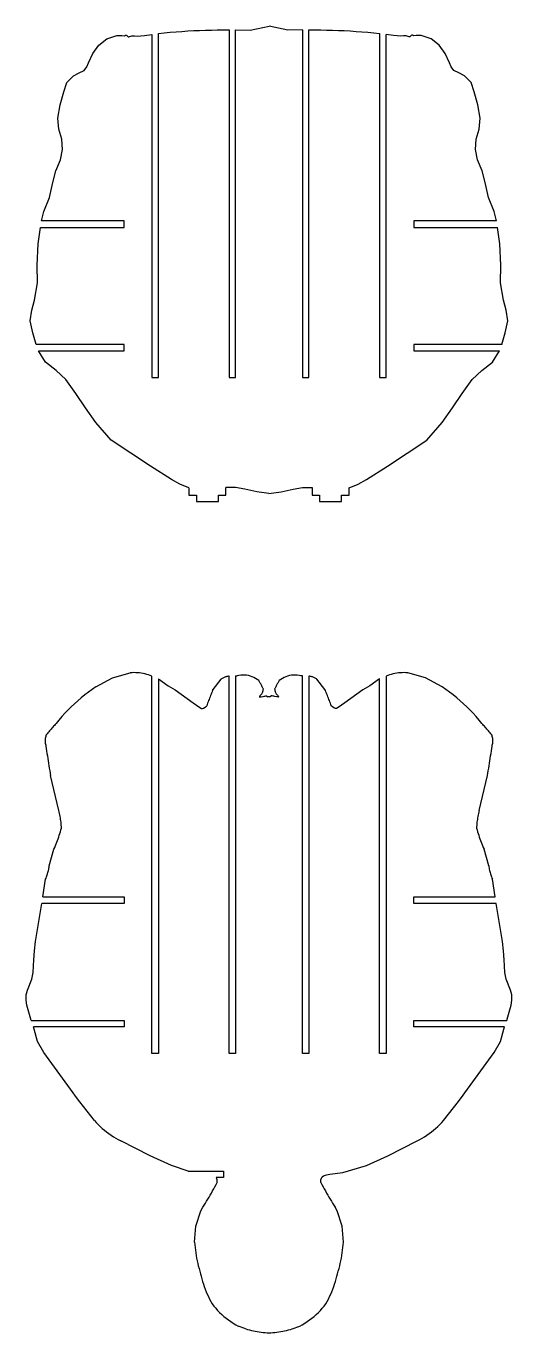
# Model space of a CAD drawing. Extents: x -170 to 170, y -270 to 270.
# Drawn here: x 60.4 to 88.7, y -84.2 to -8 of the extents above; entities that cross this region are included whole.
import ezdxf

# ---------------------------------------------------------------- set-up
doc = ezdxf.new("R2010")
doc.units = 0
doc.header["$MEASUREMENT"] = 0
doc.layers.get('0').update_dxf_attribs({"linetype": 'CONTINUOUS'})

msp = doc.modelspace()

# ---------------------------------------------------------------- linework, layer by layer
for p, q in [((68.451, -8.406), (68.794, -8.372)), ((68.794, -8.372), (69.137, -8.342)), ((69.137, -8.342), (69.48, -8.316)), ((69.48, -8.316), (69.824, -8.293)), ((69.824, -8.293), (70.168, -8.274)), ((70.168, -8.274), (70.512, -8.258)), ((70.512, -8.258), (70.856, -8.246)), ((70.856, -8.246), (71.2, -8.237)), ((71.2, -8.237), (71.545, -8.232)), ((71.545, -8.232), (71.889, -8.23)), ((71.889, -8.23), (72.233, -8.233)), ((72.233, -8.233), (72.233, -28.508)), ((72.608, -28.508), (72.608, -8.226)), ((72.608, -8.226), (73.462, -8.239)), ((73.462, -8.239), (74.567, -8.01)), ((75.671, -8.239), (74.567, -8.01)), ((76.525, -8.226), (75.671, -8.239)), ((76.525, -8.226), (76.525, -28.508)), ((76.9, -8.233), (77.244, -8.23)), ((76.9, -28.508), (76.9, -8.233)), ((77.244, -8.23), (77.588, -8.232)), ((77.588, -8.232), (77.933, -8.237)), ((77.933, -8.237), (78.277, -8.246)), ((78.277, -8.246), (78.621, -8.258)), ((78.621, -8.258), (78.965, -8.274)), ((78.965, -8.274), (79.309, -8.293)), ((79.309, -8.293), (79.653, -8.316)), ((79.653, -8.316), (79.996, -8.342)), ((79.996, -8.342), (80.339, -8.372)), ((80.339, -8.372), (80.682, -8.406)), ((64.272, -9.598), (64.625, -9.112)), ((64.625, -9.112), (65.106, -8.749)), ((65.106, -8.749), (65.676, -8.562)), ((65.676, -8.562), (65.975, -8.553)), ((65.975, -8.553), (66.123, -8.567)), ((66.123, -8.567), (66.195, -8.544)), ((66.195, -8.544), (66.233, -8.545)), ((66.233, -8.545), (66.265, -8.565)), ((66.265, -8.565), (66.316, -8.619)), ((66.316, -8.619), (66.334, -8.633)), ((66.334, -8.633), (66.356, -8.64)), ((66.356, -8.64), (66.383, -8.639)), ((66.383, -8.639), (66.566, -8.572)), ((66.566, -8.572), (66.718, -8.571)), ((66.718, -8.571), (66.868, -8.591)), ((66.868, -8.591), (67.299, -8.549)), ((67.299, -8.549), (67.733, -8.5)), ((67.733, -8.5), (67.733, -28.508)), ((68.108, -8.443), (68.451, -8.406)), ((68.108, -28.508), (68.108, -8.443)), ((80.682, -8.406), (81.025, -8.443)), ((81.025, -8.443), (81.025, -28.508)), ((81.4, -28.508), (81.4, -8.5)), ((81.834, -8.549), (81.4, -8.5)), ((82.266, -8.591), (81.834, -8.549)), ((82.415, -8.571), (82.266, -8.591)), ((82.567, -8.572), (82.415, -8.571)), ((82.75, -8.639), (82.567, -8.572)), ((82.777, -8.64), (82.75, -8.639)), ((82.799, -8.633), (82.777, -8.64)), ((82.818, -8.619), (82.799, -8.633)), ((82.868, -8.565), (82.818, -8.619)), ((82.9, -8.546), (82.868, -8.565)), ((82.938, -8.544), (82.9, -8.546)), ((83.01, -8.567), (82.938, -8.544)), ((83.158, -8.553), (83.01, -8.567)), ((83.457, -8.562), (83.158, -8.553)), ((84.027, -8.749), (83.457, -8.562)), ((84.508, -9.112), (84.027, -8.749)), ((84.861, -9.598), (84.508, -9.112)), ((64.023, -10.145), (64.272, -9.598)), ((85.11, -10.145), (84.861, -9.598)), ((63.486, -10.734), (63.771, -10.608)), ((63.771, -10.608), (63.92, -10.388)), ((63.92, -10.388), (64.023, -10.145)), ((85.213, -10.388), (85.11, -10.145)), ((85.362, -10.608), (85.213, -10.388)), ((85.647, -10.734), (85.362, -10.608)), ((62.578, -11.851), (62.771, -11.296)), ((62.771, -11.296), (63.151, -10.916)), ((63.151, -10.916), (63.486, -10.734)), ((85.982, -10.916), (85.647, -10.734)), ((86.362, -11.296), (85.982, -10.916)), ((86.556, -11.851), (86.362, -11.296)), ((62.371, -12.609), (62.578, -11.851)), ((86.762, -12.609), (86.556, -11.851)), ((62.23, -13.389), (62.371, -12.609)), ((86.903, -13.389), (86.762, -12.609)), ((62.302, -14.015), (62.23, -13.389)), ((86.831, -14.015), (86.903, -13.389)), ((62.474, -14.609), (62.302, -14.015)), ((86.659, -14.609), (86.831, -14.015)), ((62.385, -15.804), (62.502, -15.206)), ((62.502, -15.206), (62.474, -14.609)), ((86.631, -15.206), (86.659, -14.609)), ((86.748, -15.804), (86.631, -15.206)), ((62.12, -16.454), (62.385, -15.804)), ((87.013, -16.454), (86.748, -15.804)), ((61.949, -17.132), (62.12, -16.454)), ((87.184, -17.132), (87.013, -16.454)), ((61.746, -17.999), (61.949, -17.132)), ((87.387, -17.999), (87.184, -17.132)), ((61.409, -18.824), (61.746, -17.999)), ((87.724, -18.824), (87.387, -17.999)), ((61.355, -19.066), (61.409, -18.824)), ((87.778, -19.066), (87.724, -18.824)), ((61.096, -20.712), (61.224, -19.749)), ((61.224, -19.749), (66.113, -19.749)), ((61.292, -19.374), (61.355, -19.066)), ((66.113, -19.374), (61.292, -19.374)), ((66.113, -19.749), (66.113, -19.374)), ((87.841, -19.374), (83.02, -19.374)), ((83.02, -19.374), (83.02, -19.749)), ((83.02, -19.749), (87.909, -19.749)), ((87.841, -19.374), (87.778, -19.066)), ((88.037, -20.712), (87.909, -19.749)), ((61.024, -21.948), (61.096, -20.712)), ((88.109, -21.948), (88.037, -20.712)), ((61.04, -22.993), (61.024, -21.948)), ((88.093, -22.993), (88.109, -21.948)), ((60.882, -23.99), (61.04, -22.993)), ((88.251, -23.99), (88.093, -22.993)), ((60.709, -24.589), (60.882, -23.99)), ((88.424, -24.589), (88.251, -23.99)), ((60.619, -25.206), (60.709, -24.589)), ((88.514, -25.206), (88.424, -24.589)), ((60.784, -25.906), (60.619, -25.206)), ((60.97, -26.577), (60.784, -25.906)), ((88.163, -26.577), (88.349, -25.906)), ((88.349, -25.906), (88.514, -25.206)), ((66.113, -26.577), (60.97, -26.577)), ((66.113, -26.952), (66.113, -26.577)), ((88.163, -26.577), (83.02, -26.577)), ((83.02, -26.577), (83.02, -26.952)), ((61.514, -27.614), (61.102, -26.952)), ((61.102, -26.952), (66.113, -26.952)), ((83.02, -26.952), (88.031, -26.952)), ((87.619, -27.614), (88.031, -26.952)), ((62.131, -28.099), (61.514, -27.614)), ((62.712, -28.626), (62.131, -28.099)), ((86.421, -28.626), (87.002, -28.099)), ((87.002, -28.099), (87.619, -27.614)), ((63.28, -29.449), (62.712, -28.626)), ((67.733, -28.508), (68.108, -28.508)), ((72.233, -28.508), (72.608, -28.508)), ((76.525, -28.508), (76.9, -28.508)), ((81.025, -28.508), (81.4, -28.508)), ((85.853, -29.449), (86.421, -28.626)), ((63.85, -30.281), (63.28, -29.449)), ((85.283, -30.281), (85.853, -29.449)), ((64.464, -31.13), (63.85, -30.281)), ((84.669, -31.13), (85.283, -30.281)), ((65.345, -32.173), (64.464, -31.13)), ((83.788, -32.173), (84.669, -31.13)), ((66.489, -32.928), (65.345, -32.173)), ((82.644, -32.928), (83.788, -32.173)), ((67.654, -33.684), (66.489, -32.928)), ((81.479, -33.684), (82.644, -32.928)), ((68.867, -34.464), (67.654, -33.684)), ((80.266, -34.464), (81.479, -33.684)), ((69.363, -34.723), (68.867, -34.464)), ((69.881, -34.937), (69.363, -34.723)), ((69.881, -34.937), (69.881, -35.367)), ((72.604, -34.932), (72.043, -34.923)), ((72.043, -35.367), (72.043, -34.923)), ((73.16, -35.026), (72.604, -34.932)), ((73.858, -35.182), (73.16, -35.026)), ((75.275, -35.182), (75.973, -35.026)), ((75.973, -35.026), (76.529, -34.932)), ((76.529, -34.932), (77.09, -34.923)), ((77.09, -34.923), (77.09, -35.367)), ((79.252, -34.937), (79.77, -34.724)), ((79.252, -35.367), (79.252, -34.937)), ((79.77, -34.724), (80.266, -34.464)), ((69.881, -35.367), (70.333, -35.367)), ((70.333, -35.367), (70.333, -35.742)), ((70.333, -35.742), (71.616, -35.742)), ((71.616, -35.367), (72.043, -35.367)), ((71.616, -35.742), (71.616, -35.367)), ((74.566, -35.276), (73.858, -35.182)), ((74.566, -35.276), (75.275, -35.182)), ((77.09, -35.367), (77.517, -35.367)), ((77.517, -35.367), (77.517, -35.742)), ((77.517, -35.742), (78.8, -35.742)), ((78.8, -35.367), (79.252, -35.367)), ((78.8, -35.742), (78.8, -35.367)), ((65.424, -46.024), (66.466, -45.737)), ((66.573, -45.73), (66.466, -45.737)), ((66.681, -45.726), (66.573, -45.73)), ((66.789, -45.728), (66.681, -45.726)), ((66.897, -45.733), (66.789, -45.728)), ((67.004, -45.743), (66.897, -45.733)), ((82.236, -45.733), (82.129, -45.743)), ((82.344, -45.728), (82.236, -45.733)), ((82.452, -45.726), (82.344, -45.728)), ((82.56, -45.73), (82.452, -45.726)), ((82.667, -45.737), (82.56, -45.73)), ((83.709, -46.024), (82.667, -45.737)), ((64.447, -46.556), (65.424, -46.024)), ((67.111, -45.757), (67.004, -45.743)), ((67.218, -45.776), (67.111, -45.757)), ((67.323, -45.798), (67.218, -45.776)), ((67.428, -45.825), (67.323, -45.798)), ((67.531, -45.856), (67.428, -45.825)), ((67.633, -45.891), (67.531, -45.856)), ((67.733, -45.931), (67.633, -45.891)), ((67.733, -67.945), (67.733, -45.931)), ((68.108, -46.092), (68.688, -46.5)), ((68.108, -46.092), (68.108, -67.945)), ((68.688, -46.5), (69.093, -46.734)), ((71.306, -46.717), (71.765, -46.109)), ((71.8, -46.086), (71.765, -46.109)), ((71.836, -46.065), (71.8, -46.086)), ((71.873, -46.045), (71.836, -46.065)), ((71.911, -46.026), (71.873, -46.045)), ((71.949, -46.009), (71.911, -46.026)), ((71.988, -45.993), (71.949, -46.009)), ((72.028, -45.979), (71.988, -45.993)), ((72.068, -45.967), (72.028, -45.979)), ((72.109, -45.957), (72.068, -45.967)), ((72.15, -45.948), (72.109, -45.957)), ((72.192, -45.94), (72.15, -45.948)), ((72.233, -45.935), (72.192, -45.94)), ((72.233, -67.945), (72.233, -45.935)), ((72.608, -45.919), (72.7, -45.916)), ((72.608, -45.919), (72.608, -67.945)), ((72.809, -45.89), (72.7, -45.916)), ((72.921, -45.873), (72.809, -45.89)), ((73.033, -45.865), (72.921, -45.873)), ((73.145, -45.866), (73.033, -45.865)), ((73.258, -45.876), (73.145, -45.866)), ((73.369, -45.895), (73.258, -45.876)), ((73.477, -45.924), (73.369, -45.895)), ((73.584, -45.961), (73.477, -45.924)), ((73.687, -46.007), (73.584, -45.961)), ((73.785, -46.061), (73.687, -46.007)), ((73.88, -46.123), (73.785, -46.061)), ((73.968, -46.192), (73.88, -46.123)), ((73.991, -46.231), (73.968, -46.192)), ((74.014, -46.27), (73.991, -46.231)), ((74.037, -46.309), (74.014, -46.27)), ((74.059, -46.348), (74.037, -46.309)), ((74.082, -46.387), (74.059, -46.348)), ((74.104, -46.427), (74.082, -46.387)), ((74.127, -46.466), (74.104, -46.427)), ((74.149, -46.505), (74.127, -46.466)), ((75.006, -46.466), (74.984, -46.505)), ((75.029, -46.427), (75.006, -46.466)), ((75.051, -46.387), (75.029, -46.427)), ((75.074, -46.348), (75.051, -46.387)), ((75.096, -46.309), (75.074, -46.348)), ((75.119, -46.27), (75.096, -46.309)), ((75.142, -46.231), (75.119, -46.27)), ((75.165, -46.192), (75.142, -46.231)), ((75.253, -46.123), (75.165, -46.192)), ((75.347, -46.061), (75.253, -46.123)), ((75.446, -46.007), (75.347, -46.061)), ((75.549, -45.961), (75.446, -46.007)), ((75.655, -45.924), (75.549, -45.961)), ((75.764, -45.895), (75.655, -45.924)), ((75.875, -45.876), (75.764, -45.895)), ((75.988, -45.866), (75.875, -45.876)), ((76.1, -45.865), (75.988, -45.866)), ((76.212, -45.873), (76.1, -45.865)), ((76.324, -45.89), (76.212, -45.873)), ((76.433, -45.916), (76.324, -45.89)), ((76.525, -45.919), (76.433, -45.916)), ((76.525, -67.945), (76.525, -45.919)), ((76.941, -45.94), (76.9, -45.935)), ((76.9, -45.935), (76.9, -67.945)), ((76.983, -45.948), (76.941, -45.94)), ((77.024, -45.957), (76.983, -45.948)), ((77.065, -45.967), (77.024, -45.957)), ((77.105, -45.979), (77.065, -45.967)), ((77.145, -45.993), (77.105, -45.979)), ((77.184, -46.009), (77.145, -45.993)), ((77.222, -46.026), (77.184, -46.009)), ((77.26, -46.045), (77.222, -46.026)), ((77.297, -46.065), (77.26, -46.045)), ((77.333, -46.086), (77.297, -46.065)), ((77.368, -46.109), (77.333, -46.086)), ((77.826, -46.717), (77.368, -46.109)), ((80.445, -46.5), (80.04, -46.734)), ((81.025, -46.092), (80.445, -46.5)), ((81.025, -67.945), (81.025, -46.092)), ((81.5, -45.891), (81.4, -45.931)), ((81.4, -45.931), (81.4, -67.945)), ((81.602, -45.856), (81.5, -45.891)), ((81.705, -45.825), (81.602, -45.856)), ((81.81, -45.798), (81.705, -45.825)), ((81.915, -45.776), (81.81, -45.798)), ((82.022, -45.757), (81.915, -45.776)), ((82.129, -45.743), (82.022, -45.757)), ((84.686, -46.556), (83.709, -46.024)), ((63.608, -47.191), (63.409, -47.362)), ((63.812, -47.024), (63.608, -47.191)), ((64.02, -46.863), (63.812, -47.024)), ((64.232, -46.707), (64.02, -46.863)), ((64.447, -46.556), (64.232, -46.707)), ((69.093, -46.734), (70.148, -47.491)), ((71.093, -47.211), (71.064, -47.285)), ((71.122, -47.137), (71.093, -47.211)), ((71.152, -47.063), (71.122, -47.137)), ((71.182, -46.99), (71.152, -47.063)), ((71.213, -46.916), (71.182, -46.99)), ((71.244, -46.843), (71.213, -46.916)), ((71.276, -46.77), (71.244, -46.843)), ((71.276, -46.77), (71.306, -46.717)), ((74.003, -47.128), (73.998, -47.138)), ((73.998, -47.138), (74, -47.144)), ((74, -47.144), (74.008, -47.145)), ((74.032, -47.086), (74.003, -47.128)), ((74.008, -47.145), (74.033, -47.142)), ((74.041, -47.071), (74.032, -47.086)), ((74.033, -47.142), (74.107, -47.14)), ((74.041, -47.071), (74.069, -47.045)), ((74.069, -47.045), (74.096, -47.017)), ((74.096, -47.017), (74.12, -46.987)), ((74.107, -47.14), (74.217, -47.12)), ((74.12, -46.987), (74.143, -46.955)), ((74.143, -46.955), (74.163, -46.922)), ((74.171, -46.545), (74.149, -46.505)), ((74.163, -46.922), (74.181, -46.887)), ((74.193, -46.584), (74.171, -46.545)), ((74.181, -46.887), (74.197, -46.852)), ((74.215, -46.623), (74.193, -46.584)), ((74.197, -46.852), (74.21, -46.815)), ((74.21, -46.815), (74.221, -46.778)), ((74.237, -46.663), (74.215, -46.623)), ((74.217, -47.12), (74.279, -47.105)), ((74.221, -46.778), (74.229, -46.74)), ((74.229, -46.74), (74.234, -46.702)), ((74.234, -46.702), (74.237, -46.663)), ((74.279, -47.105), (74.326, -47.09)), ((74.326, -47.09), (74.374, -47.081)), ((74.374, -47.081), (74.397, -47.082)), ((74.397, -47.082), (74.42, -47.088)), ((74.42, -47.088), (74.5, -47.134)), ((74.632, -47.134), (74.5, -47.134)), ((74.638, -47.132), (74.632, -47.134)), ((74.713, -47.088), (74.638, -47.132)), ((74.736, -47.082), (74.713, -47.088)), ((74.759, -47.081), (74.736, -47.082)), ((74.807, -47.09), (74.759, -47.081)), ((74.854, -47.105), (74.807, -47.09)), ((74.901, -47.117), (74.854, -47.105)), ((74.918, -46.623), (74.896, -46.663)), ((74.896, -46.663), (74.899, -46.702)), ((74.899, -46.702), (74.904, -46.74)), ((75.026, -47.14), (74.901, -47.117)), ((74.904, -46.74), (74.912, -46.778)), ((74.912, -46.778), (74.923, -46.815)), ((74.94, -46.584), (74.918, -46.623)), ((74.923, -46.815), (74.936, -46.852)), ((74.936, -46.852), (74.952, -46.887)), ((74.962, -46.545), (74.94, -46.584)), ((74.952, -46.887), (74.97, -46.922)), ((74.984, -46.505), (74.962, -46.545)), ((74.97, -46.922), (74.99, -46.955)), ((74.99, -46.955), (75.013, -46.987)), ((75.013, -46.987), (75.037, -47.017)), ((75.1, -47.142), (75.026, -47.14)), ((75.037, -47.017), (75.064, -47.045)), ((75.064, -47.045), (75.092, -47.071)), ((75.092, -47.071), (75.101, -47.086)), ((75.125, -47.145), (75.1, -47.142)), ((75.101, -47.086), (75.13, -47.128)), ((75.132, -47.145), (75.125, -47.145)), ((75.13, -47.128), (75.135, -47.142)), ((75.135, -47.142), (75.132, -47.145)), ((77.857, -46.77), (77.826, -46.717)), ((77.889, -46.843), (77.857, -46.77)), ((77.92, -46.916), (77.889, -46.843)), ((77.951, -46.99), (77.92, -46.916)), ((77.981, -47.063), (77.951, -46.99)), ((78.011, -47.137), (77.981, -47.063)), ((78.04, -47.211), (78.011, -47.137)), ((78.069, -47.285), (78.04, -47.211)), ((80.04, -46.734), (78.985, -47.491)), ((84.901, -46.707), (84.686, -46.556)), ((85.113, -46.863), (84.901, -46.707)), ((85.321, -47.024), (85.113, -46.863)), ((85.525, -47.191), (85.321, -47.024)), ((85.724, -47.362), (85.525, -47.191)), ((62.836, -47.905), (62.654, -48.095)), ((63.022, -47.719), (62.836, -47.905)), ((63.213, -47.538), (63.022, -47.719)), ((63.409, -47.362), (63.213, -47.538)), ((70.148, -47.491), (70.524, -47.769)), ((70.524, -47.769), (70.632, -47.813)), ((70.632, -47.813), (70.69, -47.818)), ((70.69, -47.818), (70.747, -47.804)), ((70.747, -47.804), (70.845, -47.74)), ((70.845, -47.74), (70.928, -47.658)), ((70.954, -47.583), (70.928, -47.658)), ((70.981, -47.508), (70.954, -47.583)), ((71.008, -47.433), (70.981, -47.508)), ((71.036, -47.359), (71.008, -47.433)), ((71.064, -47.285), (71.036, -47.359)), ((78.097, -47.359), (78.069, -47.285)), ((78.125, -47.433), (78.097, -47.359)), ((78.152, -47.508), (78.125, -47.433)), ((78.179, -47.583), (78.152, -47.508)), ((78.205, -47.658), (78.179, -47.583)), ((78.288, -47.74), (78.205, -47.658)), ((78.386, -47.804), (78.288, -47.74)), ((78.443, -47.818), (78.386, -47.804)), ((78.501, -47.813), (78.443, -47.818)), ((78.609, -47.769), (78.501, -47.813)), ((78.985, -47.491), (78.609, -47.769)), ((85.92, -47.538), (85.724, -47.362)), ((86.111, -47.719), (85.92, -47.538)), ((86.297, -47.905), (86.111, -47.719)), ((86.479, -48.095), (86.297, -47.905)), ((62.088, -48.746), (62.039, -48.8)), ((62.137, -48.692), (62.088, -48.746)), ((62.304, -48.489), (62.137, -48.692)), ((62.476, -48.29), (62.304, -48.489)), ((62.654, -48.095), (62.476, -48.29)), ((86.657, -48.29), (86.479, -48.095)), ((86.829, -48.489), (86.657, -48.29)), ((86.996, -48.692), (86.829, -48.489)), ((87.045, -48.746), (86.996, -48.692)), ((87.094, -48.8), (87.045, -48.746)), ((61.513, -49.513), (61.503, -49.567)), ((61.526, -49.458), (61.513, -49.513)), ((61.543, -49.405), (61.526, -49.458)), ((61.563, -49.353), (61.543, -49.405)), ((61.609, -49.297), (61.563, -49.353)), ((61.656, -49.241), (61.609, -49.297)), ((61.703, -49.185), (61.656, -49.241)), ((61.751, -49.13), (61.703, -49.185)), ((61.798, -49.074), (61.751, -49.13)), ((61.846, -49.019), (61.798, -49.074)), ((61.894, -48.964), (61.846, -49.019)), ((61.942, -48.909), (61.894, -48.964)), ((61.99, -48.855), (61.942, -48.909)), ((62.039, -48.8), (61.99, -48.855)), ((87.143, -48.855), (87.094, -48.8)), ((87.191, -48.909), (87.143, -48.855)), ((87.239, -48.964), (87.191, -48.909)), ((87.287, -49.019), (87.239, -48.964)), ((87.335, -49.074), (87.287, -49.019)), ((87.382, -49.129), (87.335, -49.074)), ((87.43, -49.185), (87.382, -49.129)), ((87.477, -49.241), (87.43, -49.185)), ((87.524, -49.297), (87.477, -49.241)), ((87.57, -49.353), (87.524, -49.297)), ((87.59, -49.405), (87.57, -49.353)), ((87.607, -49.458), (87.59, -49.405)), ((87.62, -49.513), (87.607, -49.458)), ((87.63, -49.567), (87.62, -49.513)), ((61.496, -49.623), (61.493, -49.679)), ((61.493, -49.679), (61.493, -49.735)), ((61.493, -49.735), (61.497, -49.79)), ((61.503, -49.567), (61.496, -49.623)), ((61.497, -49.79), (61.504, -49.846)), ((61.504, -49.846), (61.514, -49.901)), ((61.514, -49.901), (61.528, -49.955)), ((61.528, -49.955), (61.545, -50.008)), ((61.545, -50.008), (61.563, -50.152)), ((61.563, -50.152), (61.582, -50.297)), ((61.582, -50.297), (61.602, -50.441)), ((87.531, -50.441), (87.551, -50.297)), ((87.551, -50.297), (87.57, -50.152)), ((87.57, -50.152), (87.588, -50.008)), ((87.588, -50.008), (87.605, -49.955)), ((87.605, -49.955), (87.619, -49.901)), ((87.619, -49.901), (87.629, -49.846)), ((87.629, -49.846), (87.636, -49.79)), ((87.637, -49.623), (87.63, -49.567)), ((87.636, -49.79), (87.64, -49.735)), ((87.64, -49.679), (87.637, -49.623)), ((87.64, -49.735), (87.64, -49.679)), ((61.602, -50.441), (61.623, -50.585)), ((61.623, -50.585), (61.644, -50.729)), ((61.644, -50.729), (61.666, -50.872)), ((61.666, -50.872), (61.689, -51.016)), ((61.689, -51.016), (61.713, -51.159)), ((87.42, -51.159), (87.444, -51.016)), ((87.444, -51.016), (87.467, -50.872)), ((87.467, -50.872), (87.489, -50.729)), ((87.489, -50.729), (87.51, -50.585)), ((87.51, -50.585), (87.531, -50.441)), ((61.713, -51.159), (61.737, -51.303)), ((61.737, -51.303), (61.762, -51.446)), ((61.762, -51.446), (61.788, -51.589)), ((61.788, -51.589), (61.815, -51.732)), ((62.288, -53.771), (61.815, -51.732)), ((86.845, -53.771), (87.318, -51.732)), ((87.318, -51.732), (87.345, -51.589)), ((87.345, -51.589), (87.371, -51.446)), ((87.371, -51.446), (87.396, -51.303)), ((87.396, -51.303), (87.42, -51.159)), ((62.311, -53.855), (62.288, -53.771)), ((62.333, -53.939), (62.311, -53.855)), ((62.353, -54.024), (62.333, -53.939)), ((62.371, -54.109), (62.353, -54.024)), ((62.387, -54.195), (62.371, -54.109)), ((86.762, -54.109), (86.746, -54.195)), ((86.78, -54.024), (86.762, -54.109)), ((86.8, -53.939), (86.78, -54.024)), ((86.822, -53.855), (86.8, -53.939)), ((86.845, -53.771), (86.822, -53.855)), ((62.401, -54.281), (62.387, -54.195)), ((62.414, -54.367), (62.401, -54.281)), ((62.425, -54.454), (62.414, -54.367)), ((62.419, -54.905), (62.449, -54.802)), ((62.433, -54.541), (62.425, -54.454)), ((62.44, -54.628), (62.433, -54.541)), ((62.446, -54.715), (62.44, -54.628)), ((62.449, -54.802), (62.446, -54.715)), ((86.687, -54.715), (86.684, -54.802)), ((86.684, -54.802), (86.714, -54.905)), ((86.693, -54.628), (86.687, -54.715)), ((86.7, -54.541), (86.693, -54.628)), ((86.708, -54.454), (86.7, -54.541)), ((86.719, -54.367), (86.708, -54.454)), ((86.732, -54.281), (86.719, -54.367)), ((86.746, -54.195), (86.732, -54.281)), ((62.136, -55.718), (62.176, -55.618)), ((62.176, -55.618), (62.214, -55.518)), ((62.214, -55.518), (62.251, -55.417)), ((62.251, -55.417), (62.287, -55.315)), ((62.287, -55.315), (62.322, -55.213)), ((62.322, -55.213), (62.355, -55.111)), ((62.355, -55.111), (62.388, -55.008)), ((62.388, -55.008), (62.419, -54.905)), ((86.714, -54.905), (86.745, -55.008)), ((86.745, -55.008), (86.778, -55.111)), ((86.778, -55.111), (86.811, -55.213)), ((86.811, -55.213), (86.846, -55.315)), ((86.846, -55.315), (86.882, -55.417)), ((86.882, -55.417), (86.919, -55.518)), ((86.919, -55.518), (86.957, -55.618)), ((86.957, -55.618), (86.997, -55.718)), ((61.736, -56.998), (62.011, -56.016)), ((62.011, -56.016), (62.054, -55.917)), ((62.054, -55.917), (62.096, -55.818)), ((62.096, -55.818), (62.136, -55.718)), ((86.997, -55.718), (87.037, -55.818)), ((87.037, -55.818), (87.079, -55.917)), ((87.079, -55.917), (87.122, -56.016)), ((87.397, -56.998), (87.122, -56.016)), ((61.702, -57.196), (61.715, -57.13)), ((61.715, -57.13), (61.726, -57.065)), ((61.726, -57.065), (61.736, -56.998)), ((87.397, -56.998), (87.407, -57.064)), ((87.407, -57.064), (87.418, -57.13)), ((87.418, -57.13), (87.43, -57.196)), ((61.355, -58.812), (61.524, -57.769)), ((61.524, -57.769), (61.55, -57.708)), ((61.55, -57.708), (61.574, -57.645)), ((61.574, -57.645), (61.596, -57.583)), ((61.596, -57.583), (61.618, -57.519)), ((61.618, -57.519), (61.638, -57.455)), ((61.638, -57.455), (61.656, -57.391)), ((61.656, -57.391), (61.673, -57.326)), ((61.673, -57.326), (61.688, -57.261)), ((61.688, -57.261), (61.702, -57.196)), ((87.43, -57.196), (87.445, -57.261)), ((87.445, -57.261), (87.46, -57.326)), ((87.46, -57.326), (87.477, -57.391)), ((87.477, -57.391), (87.495, -57.455)), ((87.495, -57.455), (87.515, -57.519)), ((87.515, -57.519), (87.536, -57.583)), ((87.536, -57.583), (87.559, -57.645)), ((87.559, -57.645), (87.583, -57.708)), ((87.583, -57.708), (87.609, -57.769)), ((87.778, -58.812), (87.609, -57.769)), ((60.932, -61.414), (61.294, -59.187)), ((66.113, -59.187), (61.294, -59.187)), ((61.355, -58.812), (66.113, -58.812)), ((66.113, -58.812), (66.113, -59.187)), ((83.02, -59.187), (83.02, -58.812)), ((83.02, -58.812), (87.778, -58.812)), ((87.839, -59.187), (83.02, -59.187)), ((88.201, -61.414), (87.839, -59.187)), ((60.875, -61.946), (60.932, -61.414)), ((88.258, -61.946), (88.201, -61.414)), ((60.812, -62.831), (60.835, -62.479)), ((60.835, -62.479), (60.875, -61.946)), ((88.298, -62.479), (88.258, -61.946)), ((88.321, -62.831), (88.298, -62.479)), ((60.725, -63.61), (60.79, -63.226)), ((60.79, -63.226), (60.812, -62.831)), ((88.343, -63.226), (88.321, -62.831)), ((88.408, -63.61), (88.343, -63.226)), ((60.459, -64.245), (60.725, -63.61)), ((88.674, -64.245), (88.408, -63.61)), ((60.384, -64.826), (60.39, -64.531)), ((60.39, -64.531), (60.459, -64.245)), ((88.743, -64.531), (88.674, -64.245)), ((88.749, -64.826), (88.743, -64.531)), ((60.419, -65.118), (60.384, -64.826)), ((60.616, -65.809), (60.419, -65.118)), ((88.517, -65.809), (88.714, -65.118)), ((88.714, -65.118), (88.749, -64.826)), ((60.684, -66.015), (60.616, -65.809)), ((60.684, -66.015), (66.113, -66.015)), ((66.113, -66.015), (66.113, -66.39)), ((83.02, -66.39), (83.02, -66.015)), ((83.02, -66.015), (88.449, -66.015)), ((88.449, -66.015), (88.517, -65.809)), ((60.858, -66.534), (60.823, -66.39)), ((66.113, -66.39), (60.823, -66.39)), ((61.054, -67.248), (60.858, -66.534)), ((88.31, -66.389), (83.02, -66.39)), ((88.079, -67.248), (88.275, -66.534)), ((88.275, -66.534), (88.31, -66.389)), ((61.414, -67.892), (61.054, -67.248)), ((87.719, -67.892), (88.079, -67.248)), ((63.135, -70.237), (61.414, -67.892)), ((68.108, -67.945), (67.733, -67.945)), ((72.608, -67.945), (72.233, -67.945)), ((76.9, -67.945), (76.525, -67.945)), ((81.4, -67.945), (81.025, -67.945)), ((85.998, -70.237), (87.719, -67.892)), ((63.271, -70.426), (63.135, -70.237)), ((63.525, -70.772), (63.271, -70.426)), ((64.375, -71.848), (63.525, -70.772)), ((84.758, -71.848), (85.626, -70.747)), ((85.626, -70.747), (85.9, -70.373)), ((85.9, -70.373), (85.998, -70.237)), ((64.375, -71.848), (64.484, -71.97)), ((64.484, -71.97), (64.597, -72.087)), ((64.597, -72.087), (64.714, -72.202)), ((64.714, -72.202), (64.834, -72.312)), ((64.834, -72.312), (64.958, -72.419)), ((64.958, -72.419), (65.085, -72.521)), ((84.048, -72.52), (84.175, -72.418)), ((84.175, -72.418), (84.298, -72.311)), ((84.298, -72.311), (84.419, -72.201)), ((84.419, -72.201), (84.536, -72.087)), ((84.536, -72.087), (84.649, -71.969)), ((84.649, -71.969), (84.758, -71.848)), ((65.085, -72.521), (65.215, -72.619)), ((65.215, -72.619), (65.348, -72.714)), ((65.348, -72.714), (65.485, -72.803)), ((65.485, -72.803), (65.624, -72.889)), ((65.624, -72.889), (65.766, -72.97)), ((65.766, -72.97), (65.91, -73.046)), ((67.628, -73.916), (65.91, -73.046)), ((81.505, -73.916), (83.223, -73.046)), ((83.223, -73.046), (83.367, -72.97)), ((83.367, -72.97), (83.509, -72.888)), ((83.509, -72.888), (83.648, -72.803)), ((83.648, -72.803), (83.784, -72.713)), ((83.784, -72.713), (83.917, -72.619)), ((83.917, -72.619), (84.048, -72.52)), ((68.87, -74.484), (67.628, -73.916)), ((80.263, -74.484), (81.505, -73.916)), ((69.839, -74.805), (68.87, -74.484)), ((78.878, -74.894), (80.263, -74.484)), ((69.839, -74.805), (71.908, -74.805)), ((71.908, -75.18), (71.486, -75.18)), ((71.495, -75.197), (71.486, -75.18)), ((71.504, -75.215), (71.495, -75.197)), ((71.512, -75.234), (71.504, -75.215)), ((71.519, -75.253), (71.512, -75.234)), ((71.525, -75.272), (71.519, -75.253)), ((71.531, -75.291), (71.525, -75.272)), ((71.535, -75.311), (71.531, -75.291)), ((71.538, -75.33), (71.535, -75.311)), ((71.536, -75.472), (71.542, -75.41)), ((71.541, -75.35), (71.538, -75.33)), ((71.542, -75.37), (71.541, -75.35)), ((71.543, -75.39), (71.542, -75.37)), ((71.542, -75.41), (71.543, -75.39)), ((71.908, -74.805), (71.908, -75.18)), ((77.591, -75.41), (77.598, -75.315)), ((77.597, -75.472), (77.591, -75.41)), ((77.598, -75.315), (77.624, -75.223)), ((77.624, -75.223), (77.675, -75.143)), ((77.675, -75.143), (77.75, -75.082)), ((77.75, -75.082), (77.929, -75.016)), ((77.929, -75.016), (78.118, -74.984)), ((78.118, -74.984), (78.878, -74.894)), ((71.068, -76.327), (71.139, -76.207)), ((71.139, -76.207), (71.208, -76.086)), ((71.208, -76.086), (71.277, -75.965)), ((71.277, -75.965), (71.343, -75.843)), ((71.343, -75.843), (71.409, -75.72)), ((71.409, -75.72), (71.473, -75.596)), ((71.473, -75.596), (71.536, -75.472)), ((77.597, -75.472), (77.66, -75.596)), ((77.66, -75.596), (77.724, -75.72)), ((77.724, -75.72), (77.79, -75.843)), ((77.79, -75.843), (77.856, -75.965)), ((77.856, -75.965), (77.925, -76.086)), ((77.925, -76.086), (77.994, -76.207)), ((77.994, -76.207), (78.065, -76.327)), ((70.591, -77.126), (70.696, -76.915)), ((70.696, -76.915), (70.773, -76.799)), ((70.773, -76.799), (70.849, -76.682)), ((70.849, -76.682), (70.923, -76.564)), ((70.923, -76.564), (70.996, -76.446)), ((70.996, -76.446), (71.068, -76.327)), ((78.065, -76.327), (78.137, -76.446)), ((78.137, -76.446), (78.21, -76.564)), ((78.21, -76.564), (78.284, -76.682)), ((78.284, -76.682), (78.36, -76.799)), ((78.36, -76.799), (78.437, -76.915)), ((78.542, -77.126), (78.437, -76.915)), ((70.298, -78.014), (70.591, -77.126)), ((78.835, -78.014), (78.542, -77.126)), ((70.226, -78.948), (70.298, -78.014)), ((78.908, -78.948), (78.835, -78.014)), ((70.226, -78.948), (70.236, -79.104)), ((70.236, -79.104), (70.25, -79.26)), ((70.25, -79.26), (70.268, -79.416)), ((78.865, -79.416), (78.883, -79.26)), ((78.883, -79.26), (78.897, -79.104)), ((78.897, -79.104), (78.908, -78.948)), ((70.268, -79.416), (70.288, -79.571)), ((70.288, -79.571), (70.312, -79.725)), ((70.312, -79.725), (70.339, -79.879)), ((70.339, -79.879), (70.369, -80.033)), ((70.369, -80.033), (70.403, -80.186)), ((78.73, -80.186), (78.764, -80.033)), ((78.764, -80.033), (78.794, -79.879)), ((78.794, -79.879), (78.821, -79.725)), ((78.821, -79.725), (78.845, -79.571)), ((78.845, -79.571), (78.865, -79.416)), ((70.403, -80.186), (70.44, -80.338)), ((70.44, -80.338), (70.48, -80.489)), ((70.48, -80.489), (70.523, -80.639)), ((70.523, -80.639), (70.569, -80.789)), ((70.569, -80.789), (70.605, -80.942)), ((78.528, -80.942), (78.564, -80.789)), ((78.564, -80.789), (78.61, -80.639)), ((78.61, -80.639), (78.654, -80.489)), ((78.654, -80.489), (78.693, -80.338)), ((78.693, -80.338), (78.73, -80.186)), ((70.605, -80.942), (70.645, -81.094)), ((70.645, -81.094), (70.689, -81.246)), ((70.689, -81.246), (70.736, -81.396)), ((70.736, -81.396), (70.787, -81.545)), ((70.787, -81.545), (70.842, -81.693)), ((78.291, -81.693), (78.346, -81.545)), ((78.346, -81.545), (78.397, -81.396)), ((78.397, -81.396), (78.444, -81.246)), ((78.444, -81.246), (78.488, -81.094)), ((78.488, -81.094), (78.528, -80.942)), ((70.842, -81.693), (70.9, -81.839)), ((70.9, -81.839), (70.961, -81.984)), ((70.961, -81.984), (71.026, -82.128)), ((71.026, -82.128), (71.094, -82.27)), ((71.094, -82.27), (71.166, -82.41)), ((77.967, -82.41), (78.039, -82.27)), ((78.039, -82.27), (78.107, -82.128)), ((78.107, -82.128), (78.172, -81.984)), ((78.172, -81.984), (78.233, -81.839)), ((78.233, -81.839), (78.291, -81.693)), ((71.166, -82.41), (71.24, -82.548)), ((71.24, -82.548), (71.345, -82.681)), ((71.345, -82.681), (71.453, -82.809)), ((71.453, -82.809), (71.567, -82.934)), ((71.567, -82.934), (71.685, -83.054)), ((71.685, -83.054), (71.807, -83.17)), ((77.326, -83.17), (77.448, -83.054)), ((77.448, -83.054), (77.566, -82.934)), ((77.566, -82.934), (77.68, -82.809)), ((77.68, -82.809), (77.788, -82.681)), ((77.788, -82.681), (77.893, -82.548)), ((77.893, -82.548), (77.967, -82.41)), ((71.807, -83.17), (71.934, -83.281)), ((71.934, -83.281), (72.064, -83.388)), ((72.064, -83.388), (72.199, -83.49)), ((72.199, -83.49), (72.337, -83.586)), ((72.337, -83.586), (72.478, -83.678)), ((72.478, -83.678), (72.623, -83.764)), ((72.623, -83.764), (72.77, -83.846)), ((73.208, -84.013), (72.77, -83.846)), ((75.925, -84.013), (76.363, -83.846)), ((76.363, -83.846), (76.511, -83.764)), ((76.511, -83.764), (76.655, -83.678)), ((76.655, -83.678), (76.797, -83.586)), ((76.797, -83.586), (76.934, -83.49)), ((76.934, -83.49), (77.069, -83.388)), ((77.069, -83.388), (77.199, -83.281)), ((77.199, -83.281), (77.326, -83.17)), ((73.208, -84.013), (73.319, -84.044)), ((73.319, -84.044), (73.431, -84.072)), ((73.431, -84.072), (73.543, -84.098)), ((73.543, -84.098), (73.655, -84.122)), ((73.655, -84.122), (73.768, -84.144)), ((73.768, -84.144), (73.881, -84.164)), ((73.881, -84.164), (73.995, -84.182)), ((73.995, -84.182), (74.109, -84.198)), ((74.109, -84.198), (74.223, -84.212)), ((74.223, -84.212), (74.337, -84.224)), ((74.337, -84.224), (74.452, -84.234)), ((74.452, -84.234), (74.567, -84.242)), ((74.567, -84.242), (74.681, -84.234)), ((74.681, -84.234), (74.796, -84.224)), ((74.796, -84.224), (74.91, -84.212)), ((74.91, -84.212), (75.024, -84.198)), ((75.024, -84.198), (75.138, -84.182)), ((75.138, -84.182), (75.252, -84.164)), ((75.252, -84.164), (75.365, -84.144)), ((75.365, -84.144), (75.478, -84.122)), ((75.478, -84.122), (75.59, -84.098)), ((75.59, -84.098), (75.702, -84.072)), ((75.702, -84.072), (75.814, -84.044)), ((75.814, -84.044), (75.925, -84.013))]:
    msp.add_line(p, q)

doc.saveas('drawing.dxf')
